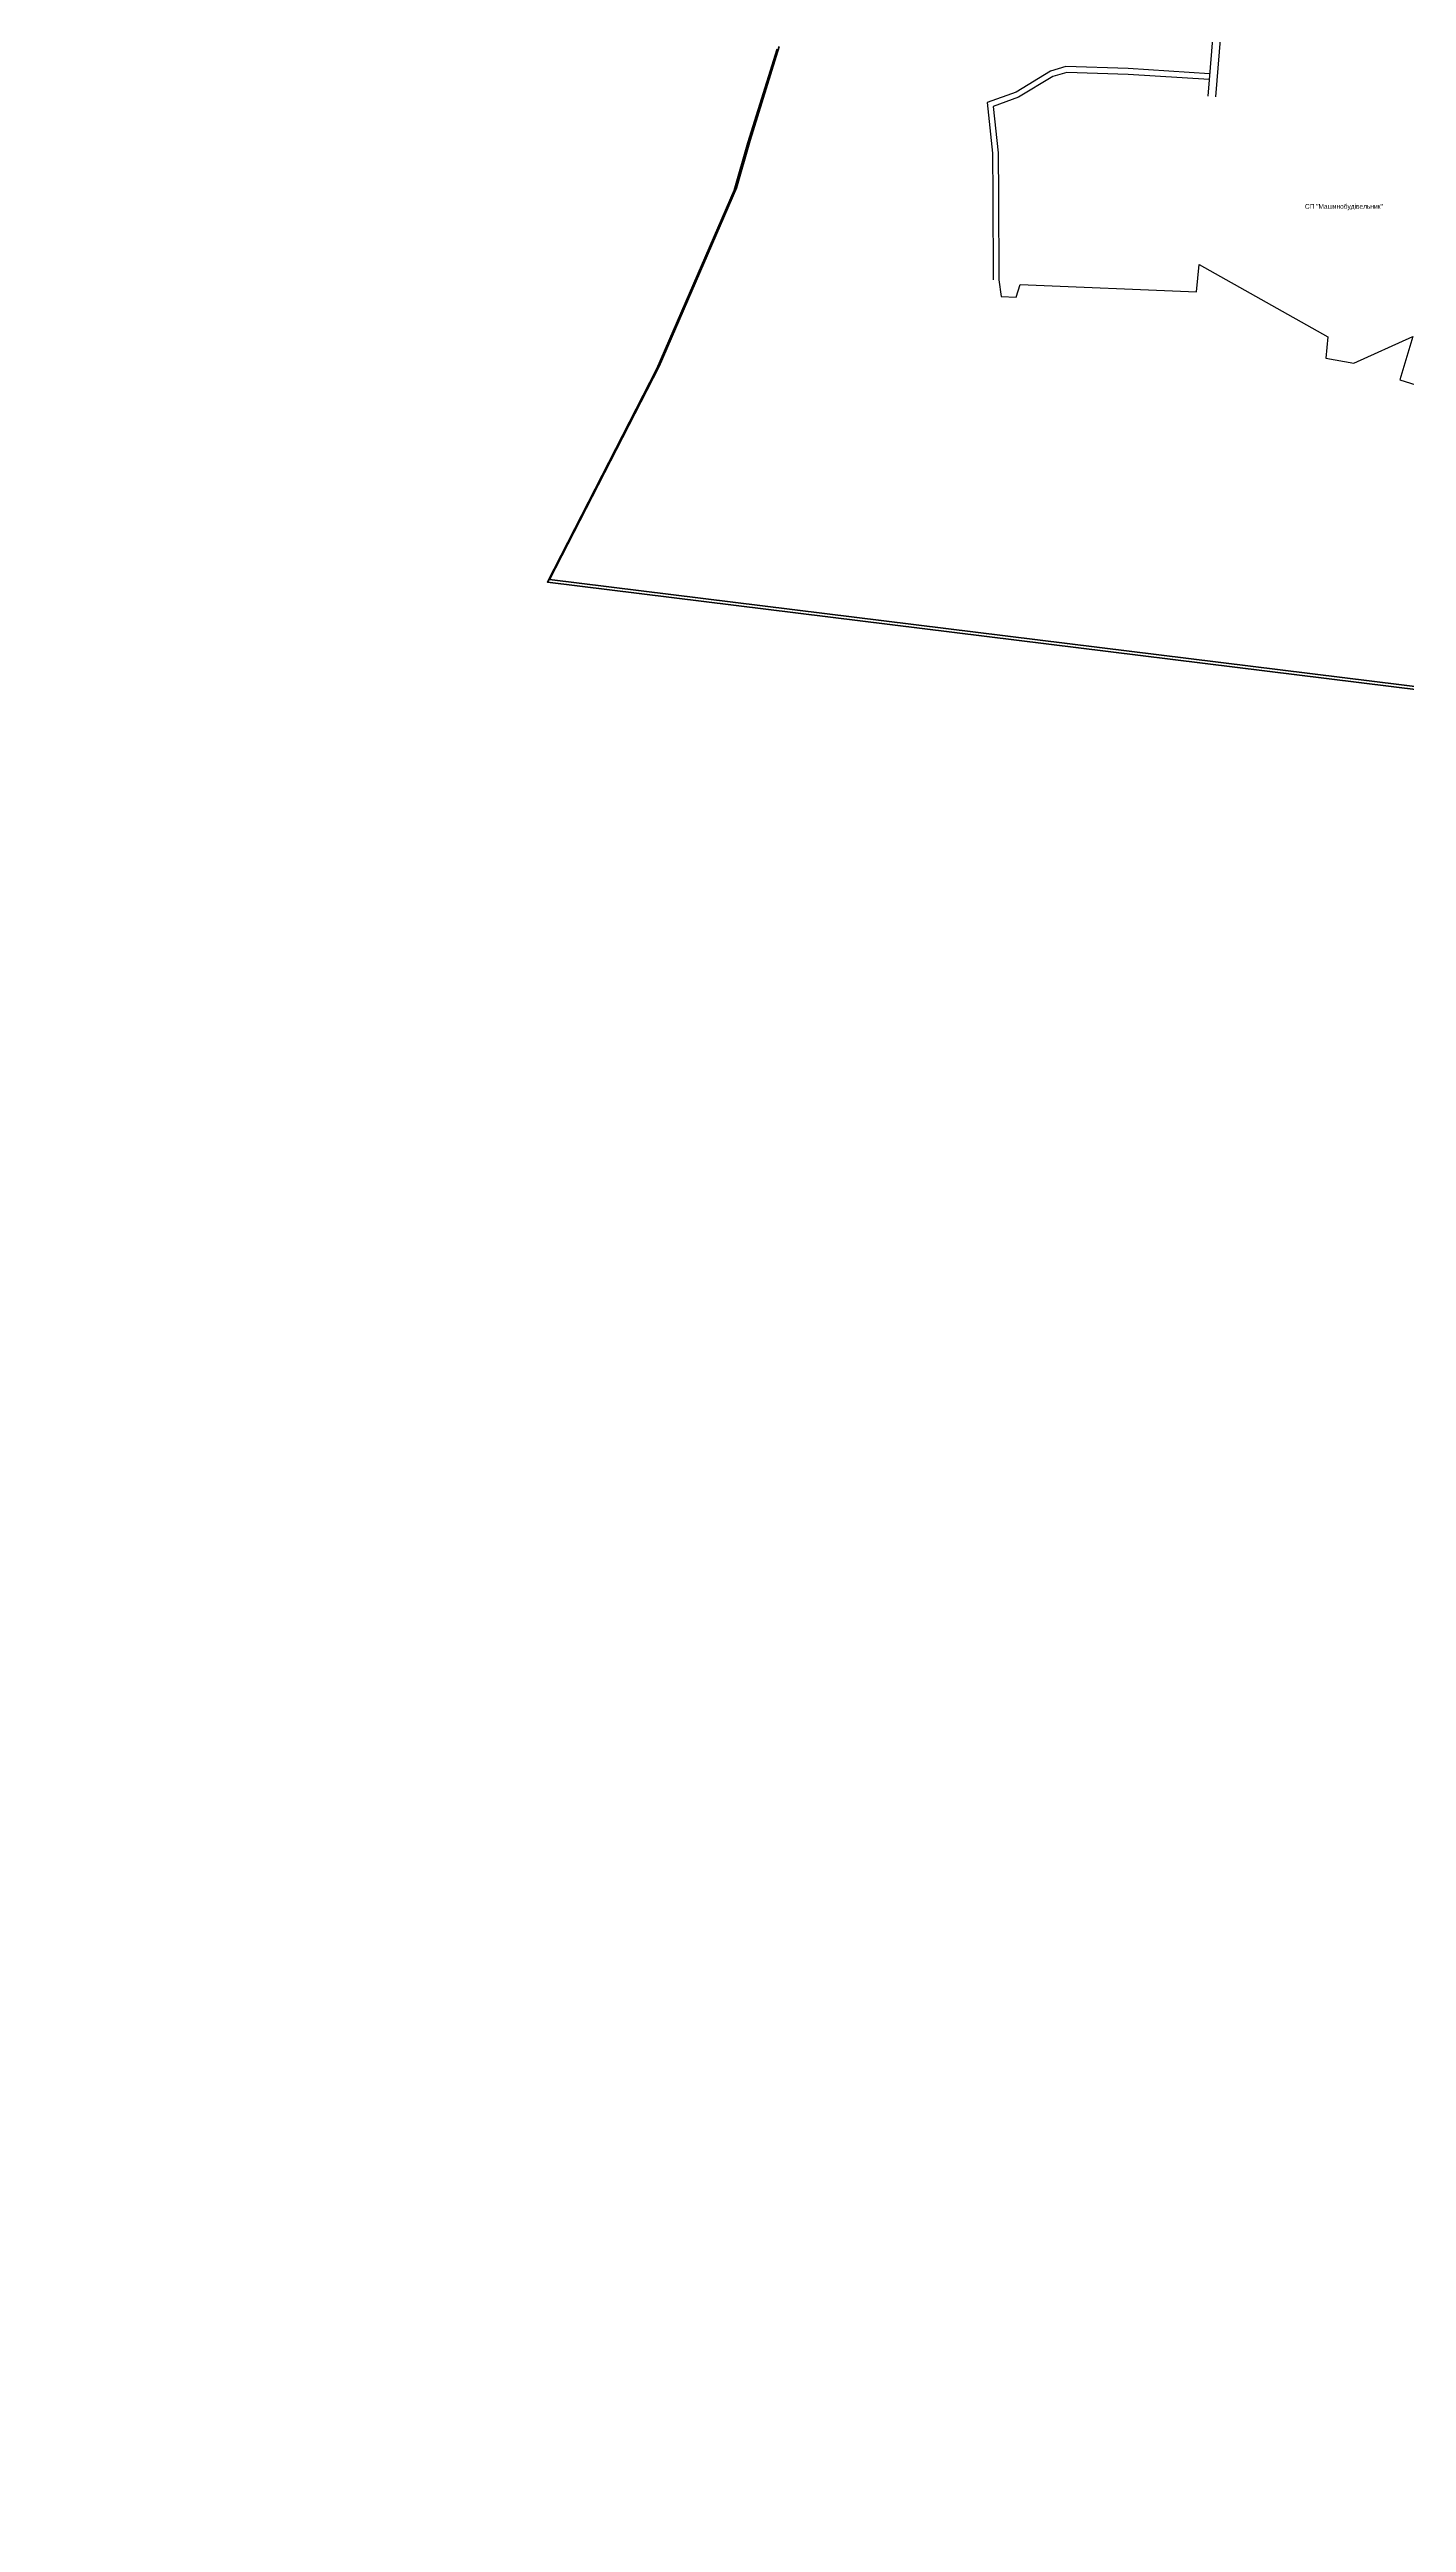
# Model space of a CAD drawing. Header units: millimetres. Extents: x 1379499 to 1411715, y 5652947 to 5671991.
# Drawn here: x 1398925 to 1400357, y 5654278 to 5656887 of the extents above; entities that cross this region are included whole.
import ezdxf
from ezdxf.enums import TextEntityAlignment as Align

# ---------------------------------------------------------------- set-up
doc = ezdxf.new("R2010")
doc.units = ezdxf.units.MM
for name, color, linetype in [('вулиці', 7, 'Continuous'), ('ВулНазва', 7, 'Continuous'), ('межа по генплану', 7, 'Continuous'), ('на область', 5, 'Continuous')]:
    doc.layers.add(name, color=color, linetype=linetype)
picture_1 = doc.add_image_def('image1.bmp', size_in_pixel=(3370, 2384))

msp = doc.modelspace()

# ---------------------------------------------------------------- linework, layer by layer
at = {"layer": 'вулиці', "color": 7}
for points in [[(1400158.4, 5657014), (1400156.3, 5656950.1), (1400147.1, 5656837.7)], [(1400166.4, 5657013.7), (1400164.3, 5656949.6), (1400155.1, 5656837.1)], [(1399926.5, 5656643.8), (1399929, 5656626.5), (1399944.7, 5656625.6), (1399948.9, 5656639.1), (1400135.2, 5656631.2), (1400138, 5656660.1), (1400273.5, 5656583.8), (1400271.6, 5656561.2), (1400301.1, 5656556.1), (1400363.2, 5656584.1), (1400349.7, 5656538.6), (1400372, 5656531.4), (1400403.5, 5656593.6), (1400519.9, 5656522.3), (1400548, 5656570.5), (1400561.4, 5656646.5), (1400678.7, 5656914.1)], [(1400148.9, 5656861.3), (1400063.1, 5656866.7), (1399997.4, 5656868.8), (1399981.2, 5656864.1), (1399944.8, 5656841.9), (1399914.2, 5656830.9), (1399919.7, 5656777.5), (1399920.1, 5656732.7), (1399920.5, 5656643.8)], [(1400148.5, 5656855.3), (1400062.9, 5656860.7), (1399998.2, 5656862.8), (1399983.6, 5656858.6), (1399947.4, 5656836.5), (1399920.6, 5656826.9), (1399925.7, 5656777.9), (1399926.1, 5656732.7), (1399926.5, 5656643.8)]]:
    msp.add_lwpolyline(points, dxfattribs=at)
at = {"layer": 'межа по генплану', "color": 3, "lineweight": 70}
msp.add_lwpolyline([(1400735.7, 5656165.9), (1399450.2, 5656325.1), (1399565.6, 5656550.2), (1399647.2, 5656738.2), (1399661.8, 5656788.5), (1399692.5, 5656887.1)], dxfattribs=at)
at = {"layer": 'межа по генплану', "color": 5, "lineweight": 70}
msp.add_lwpolyline([(1400735.7, 5656165.9), (1399450.2, 5656325.1), (1399565.6, 5656550.2), (1399647.2, 5656738.2), (1399661.8, 5656788.5), (1399692.5, 5656887.1)], dxfattribs=at)
at = {"layer": 'межа по генплану', "color": 1, "lineweight": 70}
msp.add_lwpolyline([(1400738.1, 5656168.7), (1399452.6, 5656327.9), (1399568, 5656553), (1399649.6, 5656741), (1399664.2, 5656791.3), (1399694.9, 5656889.9)], dxfattribs=at)

# ---------------------------------------------------------------- texts
at = {"layer": 'ВулНазва', "color": 7, "lineweight": 9}
msp.add_text('СП "Машинобудівельник"', height=5, dxfattribs=at).set_placement((1400290.6, 5656720.8), align=Align.MIDDLE)

# ---------------------------------------------------------------- pictures from other files: only their frames are drawn
at = {"layer": 'на область', "color": 7, "lineweight": -2}
image = msp.add_image(picture_1, insert=(1395288.6, 5652947), size_in_units=(16426, 11620.1), dxfattribs=at)
image.dxf.flags = 7

doc.saveas('drawing.dxf')
